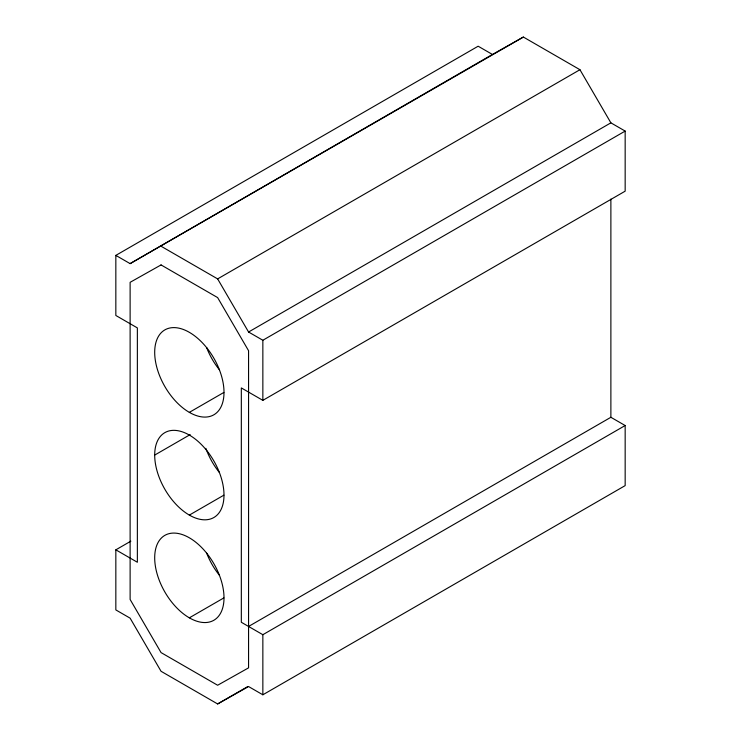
<?xml version="1.0" encoding="UTF-8"?>
<svg xmlns="http://www.w3.org/2000/svg" width="741" height="741" viewBox="0 0 741 741"><rect width="100%" height="100%" fill="white"/><g stroke="black" fill="none" stroke-linecap="round" stroke-linejoin="round"><path stroke-width="1.11" d="M115.837 549.831L137.363 562.252L137.363 327.902L115.837 315.471L115.837 255.386L478.149 46.211L492.432 54.454L523.368 37.05L579.944 69.71L610.88 122.839L625.163 131.083L625.163 191.169L262.851 400.353L241.325 387.923L241.325 622.273L262.851 634.704L625.163 425.529L625.163 485.614L262.851 694.789L248.568 686.546L217.632 703.95L161.056 671.29L130.12 618.161L115.837 609.917L115.837 549.831L130.851 541.162M115.837 255.386L130.12 263.629L492.432 54.454M130.12 263.629L523.368 37.05M161.056 246.225L217.632 278.894L579.944 69.71M217.632 278.894L248.568 332.014L610.88 122.839M248.568 332.014L262.851 340.258L625.163 131.083M189.344 412.366L223.847 392.452M154.693 455.085A48.999 28.288 60 0 1 206.674 450.445A48.999 28.288 60 0 1 206.674 519.737A48.999 28.288 60 0 1 154.693 455.085L190.178 434.596M189.344 515.097L223.847 495.183M189.344 617.827L223.847 597.913M248.568 626.46L610.88 417.285L625.163 425.529M217.632 703.95L247.661 686.611M610.88 199.088L610.88 417.285M262.851 340.258L262.851 400.353M262.851 634.704L262.851 694.789M206.674 347.705A48.999 28.288 60 0 0 154.693 352.355A48.999 28.288 60 0 0 206.674 417.007A48.999 28.288 60 0 0 206.674 347.705A48.999 28.288 60 0 0 219.336 369.685M206.674 553.175A48.999 28.288 60 0 0 154.693 557.816A48.999 28.288 60 0 0 206.674 622.477A48.999 28.288 60 0 0 206.674 553.175A48.999 28.288 60 0 0 219.336 575.155M219.336 472.425A48.999 28.288 60 0 1 205.868 448.342M161.056 264.926L130.12 282.321L130.12 599.469L161.056 652.589L217.632 685.249L248.568 667.854L248.568 350.715L217.632 297.595L161.056 264.926"/></g></svg>
